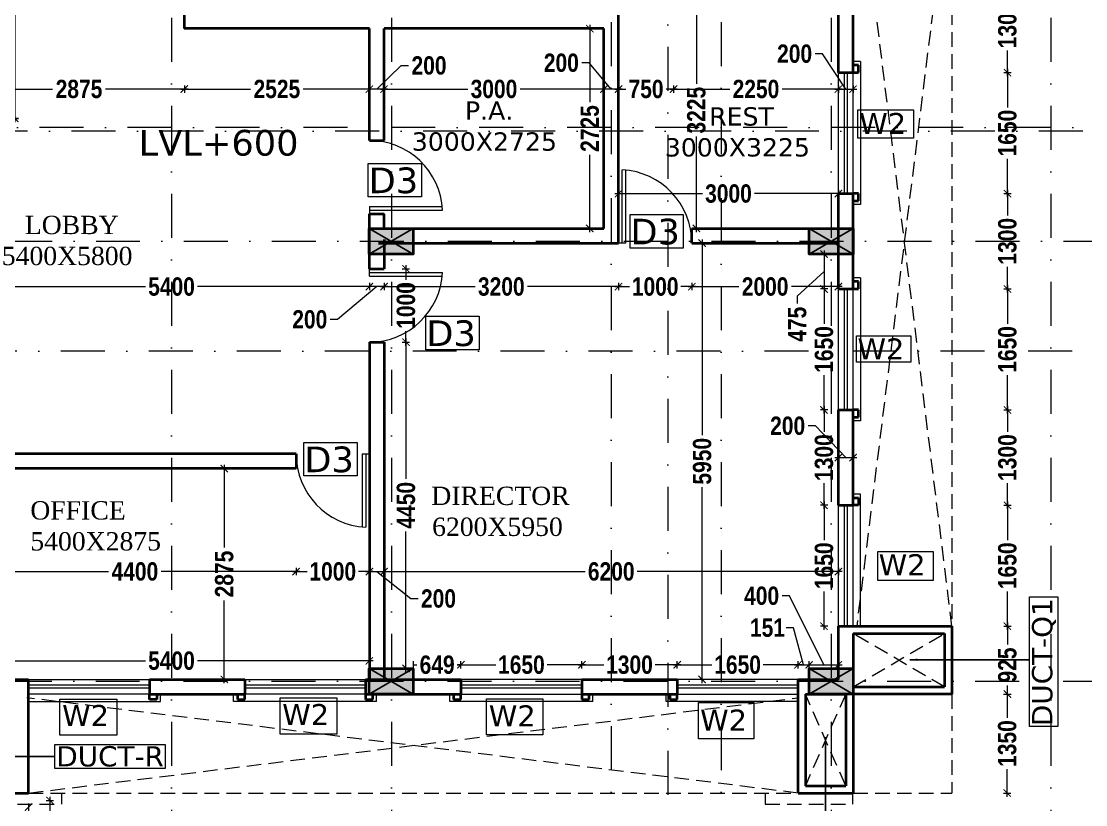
# Model space of a CAD drawing. Header units: millimetres. Extents: x -3092162 to 4513894, y -12317808 to 1849994.
# Drawn here: x -396384 to -381859, y -5885765 to -5875081 of the extents above; entities that cross this region are included whole.
import ezdxf

# ---------------------------------------------------------------- set-up
doc = ezdxf.new("R2010")
doc.units = ezdxf.units.MM
doc.header["$LTSCALE"] = 2
doc.header["$MEASUREMENT"] = 0
doc.header["$PDMODE"] = 34
doc.header["$PDSIZE"] = 500
doc.linetypes.add('DASHDOT', pattern=[1, 0.5, -0.25, 0, -0.25])
doc.linetypes.add('DASHED2', pattern=[0.375, 0.25, -0.125])
for name, color, linetype, lineweight in [('coloumn', 10, 'Continuous', 35), ('D DIM', 250, 'Continuous', 9), ('D3......3', 10, 'Continuous', 5), ('DOOR', 27, 'Continuous', 5), ('DUCT', 37, 'Continuous', 35), ('glass', 5, 'Continuous', 15), ('GRID', 251, 'DASHDOT', 5), ('SILL', 74, 'Continuous', 9), ('TEXT', 7, 'Continuous', 13), ('VENTI', 162, 'Continuous', 5), ('W2', 162, 'Continuous', 5), ('WAll', 250, 'Continuous', 35)]:
    doc.layers.add(name, color=color, linetype=linetype, lineweight=lineweight)
doc.layers.add('DOT', color=7, linetype='DASHED2', lineweight=0, true_color=0x89067c)
doc.layers.add('duct text', color=7, linetype='Continuous', lineweight=5, true_color=0x30182a)
doc.styles.add('door', font='arial.ttf', dxfattribs={"height": 70})
doc.styles.add('INNER DIM', font='ARIALNB.TTF', dxfattribs={"height": 250})
doc.styles.get("Standard").update_dxf_attribs({"font": 'times.ttf', "height": 500})
doc.styles.add('style2', font='verdana.ttf')
doc.dimstyles.new('DOOR', dxfattribs={"dimtxt": 100, "dimasz": 100, "dimexe": 25, "dimexo": 50, "dimgap": 25, "dimtad": 0, "dimtih": 1, "dimtoh": 1, "dimdec": 0, "dimzin": 3, "dimdsep": 46, "dimtxsty": 'door', "dimblk": 'OBLIQUE', "dimcen": 200, "dimclrd": 256, "dimclre": 256, "dimclrt": 256, "dimadec": 0, "dimazin": 0, "dimtfac": 1, "dimtdec": 0, "dimtofl": 0, "dimtmove": 2, "dimatfit": 3, "dimfxl": 300, "dimfxlon": 1, "dimfrac": 1, "dimtolj": 1, "dimtzin": 0, "dimlwd": -1, "dimlwe": -1, "dimarcsym": 0})
doc.dimstyles.new('external final', dxfattribs={"dimscale": 0, "dimtxt": 250, "dimasz": 100, "dimexe": 50, "dimexo": 50, "dimgap": 50, "dimtad": 0, "dimdec": 0, "dimzin": 0, "dimdsep": 46, "dimtxsty": 'INNER DIM', "dimblk": 'ARCHTICK', "dimcen": 100, "dimdle": 50, "dimclrd": 256, "dimclre": 256, "dimclrt": 256, "dimadec": 0, "dimazin": 0, "dimtfac": 1, "dimtdec": 0, "dimtix": 1, "dimtmove": 1, "dimatfit": 3, "dimfxl": 50, "dimfxlon": 1, "dimtolj": 1, "dimtzin": 0, "dimlwd": -1, "dimlwe": -1, "dimarcsym": 1})

# ---------------------------------------------------------------- blocks, each defined once
blk = doc.blocks.new('_Oblique')
at = {"color": 0, "linetype": 'ByBlock', "lineweight": -2}
blk.add_line((-0.5, -0.5), (0.5, 0.5), dxfattribs=at)
blk = doc.blocks.new('_ArchTick')
at = {"color": 0, "linetype": 'ByBlock', "const_width": 0.15}
blk.add_lwpolyline([(-0.5, -0.5), (0.5, 0.5)], dxfattribs=at)
blk = doc.blocks.new('*D378')
at = {"ltscale": 100, "transparency": 16777216}
for p, q in [((-396474, -5872206), (-396474, -5873972)), ((-396774, -5872256), (-396424, -5872256)), ((-396474, -5876456), (-396474, -5874690)), ((-396774, -5876406), (-396424, -5876406))]:
    blk.add_line(p, q, dxfattribs=at)
at = {"layer": 'Defpoints', "color": 0, "lineweight": 50, "ltscale": 100, "transparency": 16777216}
for p in [(-397035, -5872256), (-397035, -5876406), (-396474, -5876406)]:
    blk.add_point(p, dxfattribs=at)
at = {"ltscale": 100, "transparency": 16777216, "xscale": 100, "yscale": 100, "zscale": 100}
for p, rotation in [((-396474, -5872256), 90), ((-396474, -5876406), 270)]:
    blk.add_blockref('_ArchTick', p, dxfattribs=dict(at, rotation=rotation))
at = {"lineweight": 50, "ltscale": 100, "transparency": 16777216, "insert": (-396474, -5874331), "char_height": 250, "attachment_point": 5, "rotation": 90, "style": 'INNER DIM'}
blk.add_mtext('\\A1;4150', dxfattribs=at)

msp = doc.modelspace()

# ---------------------------------------------------------------- hatches: boundary and pattern name
at = {"layer": 'coloumn', "ltscale": 100}
for points in [[(-391034.7, -5877906.2), (-391034.7, -5878256.2), (-391634.7, -5878256.2), (-391634.7, -5877906.2)], [(-385034.7, -5877906.2), (-385034.7, -5878256.2), (-385634.7, -5878256.2), (-385634.7, -5877906.2)], [(-391034.7, -5883906.2), (-391034.7, -5884256.2), (-391634.7, -5884256.2), (-391634.7, -5883906.2)], [(-385034.3, -5883906.2), (-385034.3, -5884256.2), (-385634.3, -5884256.2), (-385634.3, -5883906.2)]]:
    msp.add_hatch(color=256, dxfattribs=at).paths.add_polyline_path(points)

# ---------------------------------------------------------------- linework, layer by layer
at = {"layer": 'coloumn', "lineweight": 25, "ltscale": 100}
for p, q in [((-391634.7, -5878256.2), (-391034.7, -5877906.2)), ((-391634.7, -5877906.2), (-391034.7, -5878256.2)), ((-385634.7, -5878256.2), (-385034.7, -5877906.2)), ((-385634.7, -5877906.2), (-385034.7, -5878256.2)), ((-391634.7, -5884256.2), (-391034.7, -5883906.2)), ((-391634.7, -5883906.2), (-391034.7, -5884256.2)), ((-385634.3, -5884256.2), (-385034.3, -5883906.2)), ((-385634.3, -5883906.2), (-385034.3, -5884256.2))]:
    msp.add_line(p, q, dxfattribs=at)
at = {"layer": 'coloumn', "ltscale": 100}
for points in [[(-391034.7, -5877906.2), (-391034.7, -5878256.2), (-391634.7, -5878256.2), (-391634.7, -5877906.2)], [(-385034.7, -5877906.2), (-385034.7, -5878256.2), (-385634.7, -5878256.2), (-385634.7, -5877906.2)], [(-391034.7, -5883906.2), (-391034.7, -5884256.2), (-391634.7, -5884256.2), (-391634.7, -5883906.2)], [(-385034.3, -5883906.2), (-385034.3, -5884256.2), (-385634.3, -5884256.2), (-385634.3, -5883906.2)]]:
    msp.add_lwpolyline(points, close=True, dxfattribs=at)
at = {"layer": 'D DIM', "ltscale": 100}
for p, q in [((-387171.8, -5874631.2), (-387171.8, -5875934.9)), ((-388575.7, -5875181.2), (-388675.7, -5875181.2)), ((-388625.7, -5875131.2), (-388625.7, -5876183.1)), ((-385453.1, -5875523.9), (-385553.1, -5875523.9)), ((-385133.9, -5876005.5), (-385453.1, -5875523.9)), ((-382927.7, -5875831.2), (-382927.7, -5875481.4)), ((-391533.9, -5876005.5), (-391198.3, -5875684.4)), ((-391198.3, -5875684.4), (-391098.3, -5875684.4)), ((-388636.3, -5875647.3), (-388736.3, -5875647.3)), ((-388333.9, -5876005.5), (-388636.3, -5875647.3)), ((-382977.7, -5875781.2), (-382877.7, -5875781.2)), ((-382977.7, -5875781.2), (-382877.7, -5875781.2)), ((-382927.7, -5875731.2), (-382927.7, -5876256)), ((-394158.9, -5875955.5), (-394158.9, -5876055.5)), ((-394158.9, -5875955.5), (-394158.9, -5876055.5)), ((-391633.9, -5875955.5), (-391633.9, -5876055.5)), ((-391633.9, -5875955.5), (-391633.9, -5876055.5)), ((-391433.9, -5875955.5), (-391433.9, -5876055.5)), ((-391433.9, -5875955.5), (-391433.9, -5876055.5)), ((-388433.9, -5875955.5), (-388433.9, -5876055.5)), ((-388433.9, -5875955.5), (-388433.9, -5876055.5)), ((-388233.9, -5875955.5), (-388233.9, -5876055.5)), ((-388233.9, -5875955.5), (-388233.9, -5876055.5)), ((-387483.9, -5875955.5), (-387483.9, -5876055.5)), ((-387483.9, -5875955.5), (-387483.9, -5876055.5)), ((-385233.9, -5875955.5), (-385233.9, -5876055.5)), ((-385233.9, -5875955.5), (-385233.9, -5876055.5)), ((-385033.9, -5875955.5), (-385033.9, -5876055.5)), ((-397083.9, -5876005.5), (-395957, -5876005.5)), ((-394108.9, -5876005.5), (-395235.8, -5876005.5)), ((-394208.9, -5876005.5), (-393257, -5876005.5)), ((-391583.9, -5876005.5), (-392535.8, -5876005.5)), ((-391383.9, -5876005.5), (-391683.9, -5876005.5)), ((-391483.9, -5876005.5), (-390290.1, -5876005.5)), ((-388383.9, -5876005.5), (-389577.7, -5876005.5)), ((-388183.9, -5876005.5), (-388483.9, -5876005.5)), ((-388283.9, -5876005.5), (-388134.8, -5876005.5)), ((-387433.9, -5876005.5), (-387583, -5876005.5)), ((-387533.9, -5876005.5), (-386716.9, -5876005.5)), ((-385183.9, -5876005.5), (-386000.9, -5876005.5)), ((-385283.9, -5876005.5), (-384983.9, -5876005.5)), ((-387171.8, -5877956.2), (-387171.8, -5876652.5)), ((-388625.7, -5877956.2), (-388625.7, -5876904.3)), ((-382927.7, -5877481.2), (-382927.7, -5876956.4)), ((-388284.3, -5877431.2), (-387090.3, -5877431.2)), ((-388234.3, -5877381.2), (-388234.3, -5877481.2)), ((-385183.9, -5877431.2), (-386377.9, -5877431.2)), ((-385233.9, -5877381.2), (-385233.9, -5877481.2)), ((-382977.7, -5877431.2), (-382877.7, -5877431.2)), ((-382977.7, -5877431.2), (-382877.7, -5877431.2)), ((-382927.7, -5877381.2), (-382927.7, -5877731)), ((-388575.7, -5877906.2), (-388675.7, -5877906.2)), ((-387171.8, -5877906.2), (-387221.8, -5877906.2)), ((-387042.7, -5878106.2), (-387142.7, -5878106.2)), ((-387092.7, -5878056.2), (-387092.7, -5880726)), ((-385379.5, -5878256.2), (-385479.5, -5878256.2)), ((-385429.5, -5878206.2), (-385429.5, -5878781.2)), ((-391134.5, -5878406.2), (-391134.5, -5878606)), ((-382927.7, -5878781.2), (-382927.7, -5878431.4)), ((-391184.5, -5878456.2), (-391084.5, -5878456.2)), ((-385429.5, -5878493.7), (-385795.8, -5878830.5)), ((-397083.9, -5878699.7), (-394689.1, -5878699.7)), ((-391583.9, -5878699.7), (-393978.7, -5878699.7)), ((-391533.9, -5878699.7), (-392068.6, -5879147)), ((-391383.9, -5878699.7), (-391683.9, -5878699.7)), ((-391633.9, -5878649.7), (-391633.9, -5878749.7)), ((-391633.9, -5878649.7), (-391633.9, -5878749.7)), ((-391483.9, -5878699.7), (-390190.1, -5878699.7)), ((-391433.9, -5878649.7), (-391433.9, -5878749.7)), ((-391433.9, -5878649.7), (-391433.9, -5878749.7)), ((-388183.9, -5878699.7), (-389477.7, -5878699.7)), ((-388283.9, -5878699.7), (-388084.1, -5878699.7)), ((-388233.9, -5878649.7), (-388233.9, -5878749.7)), ((-388233.9, -5878649.7), (-388233.9, -5878749.7)), ((-387183.9, -5878699.7), (-387383.7, -5878699.7)), ((-387283.9, -5878699.7), (-386591.9, -5878699.7)), ((-387233.9, -5878649.7), (-387233.9, -5878749.7)), ((-387233.9, -5878649.7), (-387233.9, -5878749.7)), ((-385183.9, -5878699.7), (-385875.9, -5878699.7)), ((-385379.8, -5878731.2), (-385479.8, -5878731.2)), ((-385379.5, -5878731.2), (-385479.5, -5878731.2)), ((-385429.8, -5878681.2), (-385429.8, -5879206)), ((-385233.9, -5878649.7), (-385233.9, -5878749.7)), ((-382977.7, -5878731.2), (-382877.7, -5878731.2)), ((-382977.7, -5878731.2), (-382877.7, -5878731.2)), ((-382927.7, -5878681.2), (-382927.7, -5879206)), ((-385795.8, -5878830.5), (-385795.8, -5878930.5)), ((-392068.6, -5879147), (-392168.6, -5879147)), ((-391134.5, -5879506.2), (-391134.5, -5879306.4)), ((-391184.5, -5879456.2), (-391084.5, -5879456.2)), ((-391184.5, -5879456.2), (-391084.5, -5879456.2)), ((-391134.5, -5879406.2), (-391134.5, -5881322.3)), ((-385429.8, -5880431.2), (-385429.8, -5879906.4)), ((-382927.7, -5880431.2), (-382927.7, -5879906.4)), ((-385429.9, -5880331.2), (-385429.9, -5880681)), ((-382927.7, -5880331.2), (-382927.7, -5880681)), ((-385379.9, -5880381.2), (-385479.9, -5880381.2)), ((-385379.8, -5880381.2), (-385479.8, -5880381.2)), ((-382977.7, -5880381.2), (-382877.7, -5880381.2)), ((-382977.7, -5880381.2), (-382877.7, -5880381.2)), ((-385548.1, -5880598.2), (-385648.1, -5880598.2)), ((-385134.3, -5881031.2), (-385548.1, -5880598.2)), ((-385284.3, -5881031.2), (-384984.3, -5881031.2)), ((-385234.3, -5881031.2), (-385234.3, -5880981.2)), ((-385034.3, -5881031.2), (-385034.3, -5880981.2)), ((-393664.2, -5881181.2), (-393564.2, -5881181.2)), ((-393614.2, -5881131.2), (-393614.2, -5882258.1)), ((-387092.7, -5884106.2), (-387092.7, -5881436.4)), ((-385429.9, -5881731.2), (-385429.9, -5881381.4)), ((-382927.7, -5881731.2), (-382927.7, -5881381.4)), ((-385429.9, -5881631.2), (-385429.9, -5882156)), ((-382927.7, -5881631.2), (-382927.7, -5882156)), ((-385379.9, -5881681.2), (-385479.9, -5881681.2)), ((-385379.9, -5881681.2), (-385479.9, -5881681.2)), ((-382977.7, -5881681.2), (-382877.7, -5881681.2)), ((-382977.7, -5881681.2), (-382877.7, -5881681.2)), ((-391134.5, -5883956.2), (-391134.5, -5882040.1)), ((-397083.9, -5882584.7), (-395192.8, -5882584.7)), ((-392583.9, -5882584.7), (-394475, -5882584.7)), ((-392683.9, -5882584.7), (-392484.1, -5882584.7)), ((-392633.9, -5882534.7), (-392633.9, -5882634.7)), ((-392633.9, -5882534.7), (-392633.9, -5882634.7)), ((-391583.9, -5882584.7), (-391783.7, -5882584.7)), ((-391683.9, -5882584.7), (-391383.9, -5882584.7)), ((-391633.9, -5882534.7), (-391633.9, -5882634.7)), ((-391633.9, -5882534.7), (-391633.9, -5882634.7)), ((-391533.9, -5882584.7), (-391069.2, -5882954.1)), ((-391483.9, -5882584.7), (-388689.4, -5882584.7)), ((-391433.9, -5882534.7), (-391433.9, -5882634.7)), ((-391433.9, -5882534.7), (-391433.9, -5882634.7)), ((-385183.9, -5882584.7), (-387978.4, -5882584.7)), ((-385233.9, -5882534.7), (-385233.9, -5882634.7)), ((-391069.2, -5882954.1), (-390969.2, -5882954.1)), ((-385902.3, -5882916.3), (-386002.3, -5882916.3)), ((-385433.7, -5883856.7), (-385902.3, -5882916.3)), ((-385429.9, -5883381.2), (-385429.9, -5882856.4)), ((-382927.7, -5883381.2), (-382927.7, -5882856.4)), ((-393614.2, -5884106.2), (-393614.2, -5882979.3)), ((-385847.2, -5883352.1), (-385947.2, -5883352.1)), ((-385708.9, -5883856.7), (-385847.2, -5883352.1)), ((-385379.9, -5883331.2), (-385479.9, -5883331.2)), ((-382978.1, -5883331.2), (-382878.1, -5883331.2)), ((-382977.7, -5883331.2), (-382877.7, -5883331.2)), ((-382928.1, -5883281.2), (-382928.1, -5883579.9)), ((-397084.3, -5883801.9), (-394689.5, -5883801.9)), ((-391584.3, -5883801.9), (-393979.2, -5883801.9)), ((-391634.3, -5883751.9), (-391634.3, -5883851.9)), ((-391033.9, -5883906.7), (-391033.9, -5883806.7)), ((-390384.8, -5883906.7), (-390384.8, -5883806.7)), ((-390384.8, -5883906.7), (-390384.8, -5883806.7)), ((-388734.8, -5883906.7), (-388734.8, -5883806.7)), ((-388734.8, -5883906.7), (-388734.8, -5883806.7)), ((-387434.3, -5883906.7), (-387434.3, -5883806.7)), ((-387434.3, -5883906.7), (-387434.3, -5883806.7)), ((-385784.3, -5883906.7), (-385784.3, -5883806.7)), ((-385784.3, -5883906.7), (-385784.3, -5883806.7)), ((-385633.5, -5883906.7), (-385633.5, -5883806.7)), ((-385633.5, -5883906.7), (-385633.5, -5883806.7)), ((-385233.9, -5883856.7), (-385233.9, -5883806.7)), ((-391134.5, -5883906.2), (-391184.5, -5883906.2)), ((-391033.9, -5883856.7), (-390985.6, -5883856.7)), ((-390434.8, -5883856.7), (-389910, -5883856.7)), ((-390384.8, -5883856.7), (-390433.1, -5883856.7)), ((-388684.8, -5883856.7), (-389209.6, -5883856.7)), ((-388784.8, -5883856.7), (-388434.8, -5883856.7)), ((-387384.3, -5883856.7), (-387734.3, -5883856.7)), ((-387484.3, -5883856.7), (-386959.5, -5883856.7)), ((-385734.3, -5883856.7), (-386259.1, -5883856.7)), ((-385834.3, -5883856.7), (-385583.5, -5883856.7)), ((-385683.5, -5883856.7), (-385183.9, -5883856.7)), ((-393664.2, -5884056.2), (-393564.2, -5884056.2)), ((-387042.7, -5884056.2), (-387142.7, -5884056.2)), ((-382979.9, -5884256.2), (-382879.9, -5884256.2)), ((-382978.1, -5884256.2), (-382878.1, -5884256.2)), ((-382929.9, -5884206.2), (-382929.9, -5884581)), ((-382928.1, -5884306.2), (-382928.1, -5884140)), ((-382929.9, -5885656.2), (-382929.9, -5885281.4)), ((-396042.9, -5885706.2), (-395942.9, -5885706.2)), ((-395992.9, -5885656.2), (-395992.9, -5885878.8)), ((-382979.9, -5885606.2), (-382879.9, -5885606.2)), ((-396284.8, -5885746.5), (-396284.8, -5885846.5))]:
    msp.add_line(p, q, dxfattribs=at)
at = {"layer": 'D3......3'}
for p, q in [((-391648.9, -5877018.7), (-390924.3, -5877018.7)), ((-391648.9, -5877475.3), (-391648.9, -5877018.7)), ((-390924.3, -5877018.7), (-390924.3, -5877475.3)), ((-390924.3, -5877475.3), (-391648.9, -5877475.3)), ((-388076.9, -5877717.4), (-387352.2, -5877717.4)), ((-388076.9, -5878174), (-388076.9, -5877717.4)), ((-387352.2, -5877717.4), (-387352.2, -5878174)), ((-387352.2, -5878174), (-388076.9, -5878174)), ((-390861.9, -5879103.2), (-390137.3, -5879103.2)), ((-390861.9, -5879559.9), (-390861.9, -5879103.2)), ((-390137.3, -5879103.2), (-390137.3, -5879559.9)), ((-390137.3, -5879559.9), (-390861.9, -5879559.9)), ((-392526.5, -5880824.2), (-391801.8, -5880824.2)), ((-392526.5, -5881280.9), (-392526.5, -5880824.2)), ((-391801.8, -5880824.2), (-391801.8, -5881280.9)), ((-391801.8, -5881280.9), (-392526.5, -5881280.9))]:
    msp.add_line(p, q, dxfattribs=at)
at = {"layer": 'DOOR', "ltscale": 100}
for p, q in [((-388184.3, -5878106.2), (-388184.3, -5877107.4)), ((-388134.3, -5878106.2), (-388134.3, -5877111.2)), ((-391634.3, -5877606.2), (-390639.3, -5877606.2)), ((-391634.3, -5877606.2), (-391634.3, -5877706.2)), ((-391634.3, -5877656.2), (-390635.6, -5877656.2)), ((-388134.3, -5878106.2), (-388234.3, -5878106.2)), ((-391634.3, -5878556.2), (-391634.3, -5878456.2)), ((-391634.3, -5878506.2), (-390635.6, -5878506.2)), ((-391634.3, -5878556.2), (-390639.3, -5878556.2)), ((-391734.3, -5880981.2), (-391734.3, -5881976.2)), ((-391734.3, -5880981.2), (-391634.3, -5880981.2)), ((-391684.3, -5880981.2), (-391684.3, -5881979.9))]:
    msp.add_line(p, q, dxfattribs=at)
for centre, start, end in [((-391634.3, -5877706.2), 2.86598, 90), ((-388234.3, -5878106.2), 0, 87.13402), ((-391634.3, -5878456.2), 270, 357.13402), ((-391634.3, -5880981.2), 180, 267.13402)]:
    msp.add_arc(centre, 1000, start, end, dxfattribs=at)
at = {"layer": 'DOT', "ltscale": 400}
for p, q in [((-383684.3, -5883331.2), (-384984.3, -5872831.2)), ((-383684.3, -5872831.2), (-384984.3, -5883331.2)), ((-383684.3, -5872831.2), (-383684.3, -5883331.2)), ((-383784.3, -5884156.2), (-385034.3, -5883431.2)), ((-385034.3, -5884156.2), (-383784.3, -5883431.2)), ((-385134.3, -5885506.2), (-385684.3, -5884256.2)), ((-385134.3, -5884256.2), (-385684.3, -5885506.2)), ((-383684.3, -5884256.2), (-383684.3, -5885606.2)), ((-385784.3, -5885606.2), (-396308.4, -5884306.2)), ((-396284.8, -5885606.2), (-385784.3, -5884306.2)), ((-396284.8, -5885606.2), (-385784.3, -5885606.2)), ((-395835.8, -5885606.2), (-395835.8, -5885756.2)), ((-386235.3, -5885606.2), (-386235.3, -5885756.2)), ((-385035.5, -5885756.2), (-385035.5, -5885606.2)), ((-385034.3, -5885606.2), (-383684.3, -5885606.2)), ((-397035.5, -5885756.2), (-395835.8, -5885756.2)), ((-386235.3, -5885756.2), (-385035.5, -5885756.2))]:
    msp.add_line(p, q, dxfattribs=at)
at = {"layer": 'DUCT', "ltscale": 100}
for p, q in [((-385034.3, -5875781.2), (-385034.3, -5874481.2)), ((-385234.3, -5875781.2), (-385234.3, -5874681.2)), ((-384959.3, -5875681.2), (-385034.3, -5875681.2)), ((-384959.3, -5875781.2), (-384959.3, -5875681.2)), ((-385234.3, -5875781.2), (-385034.3, -5875781.2)), ((-385034.3, -5875781.2), (-384959.3, -5875781.2)), ((-385234.3, -5878731.2), (-385234.3, -5877431.2)), ((-385234.3, -5877431.2), (-385034.3, -5877431.2)), ((-385034.3, -5878731.2), (-385034.3, -5877431.2)), ((-384959.3, -5877431.5), (-385034.3, -5877431.5)), ((-384959.3, -5877531.5), (-384959.3, -5877431.5)), ((-385034.3, -5877531.5), (-384959.3, -5877531.5)), ((-385234.3, -5878731.2), (-385034.3, -5878731.2)), ((-384959.3, -5878631.5), (-385034.3, -5878631.5)), ((-385034.3, -5878731.5), (-384959.3, -5878731.5)), ((-384959.3, -5878731.5), (-384959.3, -5878631.5)), ((-385234.3, -5881681.2), (-385234.3, -5880381.2)), ((-385234.3, -5880381.2), (-385034.3, -5880381.2)), ((-385034.3, -5881681.2), (-385034.3, -5880381.2)), ((-384959.3, -5880381.7), (-385034.3, -5880381.7)), ((-385034.3, -5880481.7), (-384959.3, -5880481.7)), ((-384959.3, -5880481.7), (-384959.3, -5880381.7)), ((-385034.3, -5881580.8), (-384959.3, -5881580.8)), ((-384959.3, -5881580.8), (-384959.3, -5881681.2)), ((-385234.3, -5881681.2), (-385034.3, -5881681.2)), ((-384959.3, -5881681.2), (-385034.3, -5881681.2)), ((-385234.3, -5883331.2), (-383684.3, -5883331.2)), ((-385234.3, -5884056.2), (-385234.3, -5883331.2)), ((-383684.3, -5883331.2), (-383684.3, -5884256.2)), ((-385034.3, -5883431.2), (-383784.3, -5883431.2)), ((-385034.3, -5883431.2), (-385034.3, -5884156.2)), ((-383784.3, -5883431.2), (-383784.3, -5884156.2)), ((-397234.3, -5884056.2), (-396284.8, -5884056.2)), ((-396284.8, -5885606.2), (-396284.8, -5884056.2)), ((-394634.8, -5884056.2), (-394634.8, -5884256.2)), ((-394634.8, -5884056.2), (-393334.8, -5884056.2)), ((-393334.8, -5884056.2), (-393334.8, -5884256.2)), ((-391684.8, -5884056.2), (-391684.8, -5884256.2)), ((-391684.8, -5884056.2), (-390384.8, -5884056.2)), ((-390384.8, -5884056.2), (-390384.8, -5884256.2)), ((-388734.8, -5884056.2), (-387434.3, -5884056.2)), ((-388734.8, -5884056.2), (-388734.8, -5884256.2)), ((-387434.3, -5884056.2), (-387434.3, -5884256.2)), ((-385784.3, -5885606.2), (-385784.3, -5884056.2)), ((-385784.3, -5884056.2), (-385234.3, -5884056.2)), ((-394635.4, -5884331.2), (-394635.4, -5884256.2)), ((-394634.8, -5884256.2), (-393334.8, -5884256.2)), ((-394535, -5884256.2), (-394535, -5884331.2)), ((-393434.8, -5884256.2), (-393434.8, -5884331.2)), ((-393334.8, -5884331.2), (-393334.8, -5884256.2)), ((-391684.8, -5884256.2), (-390384.8, -5884256.2)), ((-391684.8, -5884256.2), (-391684.8, -5884331.2)), ((-391584.8, -5884331.2), (-391584.8, -5884256.2)), ((-390486, -5884256.2), (-390486, -5884331.2)), ((-390386, -5884331.2), (-390386, -5884256.2)), ((-388735.6, -5884256.2), (-388735.6, -5884331.2)), ((-388734.8, -5884256.2), (-387434.3, -5884256.2)), ((-388635.6, -5884331.2), (-388635.6, -5884256.2)), ((-387536, -5884256.2), (-387536, -5884331.2)), ((-387435.6, -5884331.2), (-387435.6, -5884256.2)), ((-385684.3, -5884256.2), (-385684.3, -5885506.2)), ((-385684.3, -5884256.2), (-385134.3, -5884256.2)), ((-385134.3, -5884256.2), (-385134.3, -5885506.2)), ((-385034.3, -5884156.2), (-383784.3, -5884156.2)), ((-385034.3, -5884256.2), (-385034.3, -5885606.2)), ((-383684.3, -5884256.2), (-385034.3, -5884256.2)), ((-394535, -5884331.2), (-394635.4, -5884331.2)), ((-393434.8, -5884331.2), (-393334.8, -5884331.2)), ((-391684.8, -5884331.2), (-391584.8, -5884331.2)), ((-390486, -5884331.2), (-390386, -5884331.2)), ((-388735.6, -5884331.2), (-388635.6, -5884331.2)), ((-387536, -5884331.2), (-387435.6, -5884331.2)), ((-385684.3, -5885506.2), (-385134.3, -5885506.2)), ((-397033.9, -5885606.2), (-396284.8, -5885606.2)), ((-385784.3, -5885606.2), (-385034.3, -5885606.2))]:
    msp.add_line(p, q, dxfattribs=at)
at = {"layer": 'duct text', "ltscale": 0.1}
for points in [[(-382625.6, -5884700.1), (-382625.6, -5882930.3), (-382239.5, -5882930.3), (-382239.5, -5884700.1)], [(-395927.7, -5884942.8), (-394419.3, -5884942.8), (-394419.3, -5885271.9), (-395927.7, -5885271.9)]]:
    msp.add_lwpolyline(points, close=True, dxfattribs=at)
at = {"layer": 'glass', "ltscale": 100}
for p, q in [((-385154.3, -5875781.2), (-385154.3, -5877431.2)), ((-385114.3, -5875781.2), (-385114.3, -5877431.2)), ((-385154.3, -5878731.2), (-385154.3, -5880381.2)), ((-385114.3, -5878731.2), (-385114.3, -5880381.2)), ((-385154.3, -5881681.2), (-385154.3, -5883331.2)), ((-385114.3, -5881681.2), (-385114.3, -5883331.2)), ((-394634.8, -5884136.2), (-396284.8, -5884136.2)), ((-394634.8, -5884176.2), (-396284.8, -5884176.2)), ((-391684.8, -5884136.2), (-393334.8, -5884136.2)), ((-391684.8, -5884176.2), (-393334.8, -5884176.2)), ((-388734.8, -5884136.2), (-390384.8, -5884136.2)), ((-388734.8, -5884176.2), (-390384.8, -5884176.2)), ((-385784.3, -5884136.2), (-387434.3, -5884136.2)), ((-385784.3, -5884176.2), (-387434.3, -5884176.2))]:
    msp.add_line(p, q, dxfattribs=at)
at = {"layer": 'GRID', "color": 5, "ltscale": 600}
for p, q in [((-387559.7, -5805825.2), (-387559.7, -5894627.3)), ((-388334.3, -5806685.7), (-388334.3, -5893769.1)), ((-386834.7, -5806686.7), (-386834.7, -5893768.1)), ((-394334.3, -5807829.3), (-394334.3, -5892623.2)), ((-391334.3, -5807829.3), (-391334.3, -5892623.2)), ((-385334.3, -5807829.3), (-385334.3, -5892623.2)), ((-382334.3, -5807829.3), (-382334.3, -5892623.2))]:
    msp.add_line(p, q, dxfattribs=at)
at = {"layer": 'GRID', "color": 6, "ltscale": 600}
for p, q in [((-367932.2, -5876530.5), (-458429, -5876530.5)), ((-365097.3, -5876581.2), (-461068.5, -5876581.2)), ((-462570, -5878081.2), (-364939.6, -5878081.2)), ((-366441.1, -5879581.2), (-461068.5, -5879581.2)), ((-460174.2, -5884081.2), (-367334.7, -5884081.2))]:
    msp.add_line(p, q, dxfattribs=at)
at = {"layer": 'SILL', "ltscale": 100}
for p, q in [((-384934.3, -5875631.2), (-385034.3, -5875631.2)), ((-384934.3, -5875631.2), (-384934.3, -5877581.1)), ((-385234.3, -5877431.2), (-385234.3, -5875781.2)), ((-385034.3, -5877431.2), (-385034.3, -5875781.2)), ((-384934.3, -5877581.1), (-385034.3, -5877581.1)), ((-384934.3, -5878581.5), (-385034.3, -5878581.5)), ((-384934.3, -5878581.5), (-384934.3, -5880531.4)), ((-385234.3, -5880381.2), (-385234.3, -5878731.2)), ((-385034.3, -5880381.2), (-385034.3, -5878731.2)), ((-384934.3, -5880531.4), (-385034.3, -5880531.4)), ((-384934.3, -5881530.8), (-385034.3, -5881530.8)), ((-384934.3, -5883331.2), (-384934.3, -5881530.8)), ((-385234.3, -5883331.2), (-385234.3, -5881681.2)), ((-385034.3, -5883331.2), (-385034.3, -5881681.2)), ((-396284.8, -5884056.2), (-393334.8, -5884056.2)), ((-393334.8, -5884056.2), (-391684.8, -5884056.2)), ((-388734.8, -5884056.2), (-390384.8, -5884056.2)), ((-385784.3, -5884056.2), (-387434.3, -5884056.2)), ((-394634.8, -5884256.2), (-396284.8, -5884256.2)), ((-394485, -5884356.2), (-394485, -5884256.2)), ((-393486, -5884356.2), (-393486, -5884256.2)), ((-391684.8, -5884256.2), (-393334.8, -5884256.2)), ((-391536, -5884356.2), (-391536, -5884256.2)), ((-390535.6, -5884356.2), (-390535.6, -5884256.2)), ((-390384.8, -5884256.2), (-388734.8, -5884256.2)), ((-388585.6, -5884356.2), (-388585.6, -5884256.2)), ((-387586, -5884356.2), (-387586, -5884256.2)), ((-387434.3, -5884256.2), (-385784.3, -5884256.2)), ((-396285, -5884356.2), (-394485, -5884356.2)), ((-391536, -5884356.2), (-393486, -5884356.2)), ((-388585.6, -5884356.2), (-390535.6, -5884356.2)), ((-385786, -5884356.2), (-387586, -5884356.2))]:
    msp.add_line(p, q, dxfattribs=at)
at = {"layer": 'VENTI', "ltscale": 100}
for p, q in [((-384968.8, -5876290.5), (-384208.8, -5876290.5)), ((-384968.8, -5876675.8), (-384968.8, -5876290.5)), ((-384208.8, -5876290.5), (-384208.8, -5876675.8)), ((-384208.8, -5876675.8), (-384968.8, -5876675.8)), ((-384986.6, -5879371.1), (-384246.3, -5879371.1)), ((-384986.6, -5879729), (-384986.6, -5879371.1)), ((-384246.3, -5879371.1), (-384246.3, -5879729)), ((-384246.3, -5879729), (-384986.6, -5879729)), ((-384696.5, -5882310.1), (-383940.2, -5882310.1)), ((-384696.5, -5882709), (-384696.5, -5882310.1)), ((-383940.2, -5882310.1), (-383940.2, -5882709)), ((-383940.2, -5882709), (-384696.5, -5882709))]:
    msp.add_line(p, q, dxfattribs=at)
at = {"layer": 'W2', "lineweight": 15, "ltscale": 0.1}
for p, q in [((-395858.9, -5884324.1), (-395079.7, -5884324.1)), ((-395858.9, -5884818.1), (-395858.9, -5884324.1)), ((-395079.7, -5884324.1), (-395079.7, -5884818.1)), ((-392853.7, -5884308.1), (-392080.2, -5884308.1)), ((-392853.7, -5884802.2), (-392853.7, -5884308.1)), ((-392080.2, -5884308.1), (-392080.2, -5884802.2)), ((-390034.2, -5884319.5), (-389266.3, -5884319.5)), ((-390034.2, -5884813.6), (-390034.2, -5884319.5)), ((-389266.3, -5884319.5), (-389266.3, -5884813.6)), ((-387145.2, -5884372.2), (-386388.5, -5884372.2)), ((-387145.2, -5884866.2), (-387145.2, -5884372.2)), ((-386388.5, -5884372.2), (-386388.5, -5884866.2)), ((-395079.7, -5884818.1), (-395858.9, -5884818.1)), ((-392080.2, -5884802.2), (-392853.7, -5884802.2)), ((-389266.3, -5884813.6), (-390034.2, -5884813.6)), ((-386388.5, -5884866.2), (-387145.2, -5884866.2))]:
    msp.add_line(p, q, dxfattribs=at)
at = {"layer": 'WAll', "ltscale": 100}
for p, q in [((-388234.3, -5878106.2), (-388234.3, -5872106.2)), ((-394159.3, -5874981.2), (-394159.3, -5875181.2)), ((-391634.3, -5875181.2), (-394159.3, -5875181.2)), ((-391634.3, -5876706.2), (-391634.3, -5875181.2)), ((-388434.3, -5875181.2), (-391434.3, -5875181.2)), ((-391434.3, -5876706.2), (-391434.3, -5875181.2)), ((-388434.3, -5877906.2), (-388434.3, -5875181.2)), ((-391634.3, -5876706.2), (-391434.3, -5876706.2)), ((-391634.3, -5878456.2), (-391634.3, -5877706.2)), ((-391634.3, -5877706.2), (-391434.3, -5877706.2)), ((-391434.3, -5877906.2), (-391434.3, -5877706.2)), ((-391509.3, -5877906.2), (-388434.3, -5877906.2)), ((-387234.3, -5877906.2), (-385234.3, -5877906.2)), ((-387234.3, -5878106.2), (-387234.3, -5877906.2)), ((-391509.3, -5878106.2), (-388234.3, -5878106.2)), ((-391434.3, -5878056.2), (-391434.3, -5878456.2)), ((-387234.3, -5878106.2), (-385234.3, -5878106.2)), ((-391634.3, -5878456.2), (-391434.3, -5878456.2)), ((-391634.3, -5879456.2), (-391634.3, -5884056.2)), ((-391634.3, -5879456.2), (-391434.3, -5879456.2)), ((-391434.3, -5879456.2), (-391434.3, -5884056.2)), ((-392634.3, -5880981.2), (-397034.3, -5880981.2)), ((-392634.3, -5880981.2), (-392634.3, -5881181.2)), ((-392634.3, -5881181.2), (-397034.3, -5881181.2))]:
    msp.add_line(p, q, dxfattribs=at)

# ---------------------------------------------------------------- block references
at = {"layer": 'D DIM', "ltscale": 100, "xscale": 100, "yscale": 100, "zscale": 100}
for p, rotation in [((-388625.7, -5875181.2), 90), ((-382927.7, -5875781.2), 90), ((-382927.7, -5875781.2), 270), ((-394158.9, -5876005.5), 180), ((-391633.9, -5876005.5), 180), ((-391433.9, -5876005.5), 180), ((-388433.9, -5876005.5), 180), ((-388233.9, -5876005.5), 180), ((-387483.9, -5876005.5), 180), ((-385233.9, -5876005.5), 180), ((-388234.3, -5877431.2), 180), ((-382927.7, -5877431.2), 90), ((-382927.7, -5877431.2), 270), ((-388625.7, -5877906.2), 270), ((-387171.8, -5877906.2), 270), ((-387092.7, -5878106.2), 90), ((-385429.5, -5878256.2), 90), ((-391134.5, -5878456.2), 90), ((-391633.9, -5878699.7), 180), ((-391433.9, -5878699.7), 180), ((-388233.9, -5878699.7), 180), ((-387233.9, -5878699.7), 180), ((-385429.8, -5878731.2), 90), ((-385429.5, -5878731.2), 270), ((-382927.7, -5878731.2), 90), ((-382927.7, -5878731.2), 270), ((-391134.5, -5879456.2), 90), ((-391134.5, -5879456.2), 270), ((-385429.9, -5880381.2), 90), ((-385429.8, -5880381.2), 270), ((-382927.7, -5880381.2), 90), ((-382927.7, -5880381.2), 270), ((-385234.3, -5881031.2), 180), ((-393614.2, -5881181.2), 90), ((-385429.9, -5881681.2), 90), ((-385429.9, -5881681.2), 270), ((-382927.7, -5881681.2), 90), ((-382927.7, -5881681.2), 270), ((-392633.9, -5882584.7), 180), ((-391633.9, -5882584.7), 180), ((-391433.9, -5882584.7), 180), ((-385429.9, -5883331.2), 270), ((-382928.1, -5883331.2), 90), ((-382927.7, -5883331.2), 270), ((-390384.8, -5883856.7), 180), ((-388734.8, -5883856.7), 180), ((-387434.3, -5883856.7), 180), ((-385784.3, -5883856.7), 180), ((-385633.5, -5883856.7), 180), ((-391134.5, -5883906.2), 270), ((-393614.2, -5884056.2), 270), ((-387092.7, -5884056.2), 270), ((-382929.9, -5884256.2), 90), ((-382928.1, -5884256.2), 270), ((-382929.9, -5885606.2), 270), ((-395992.9, -5885706.2), 90)]:
    msp.add_blockref('_ArchTick', p, dxfattribs=dict(at, rotation=rotation))
for p in [(-394158.9, -5876005.5), (-391633.9, -5876005.5), (-391433.9, -5876005.5), (-388433.9, -5876005.5), (-388233.9, -5876005.5), (-387483.9, -5876005.5), (-385233.9, -5876005.5), (-385033.9, -5876005.5), (-385233.9, -5877431.2), (-391633.9, -5878699.7), (-391433.9, -5878699.7), (-388233.9, -5878699.7), (-387233.9, -5878699.7), (-385233.9, -5878699.7), (-385034.3, -5881031.2), (-392633.9, -5882584.7), (-391633.9, -5882584.7), (-391433.9, -5882584.7), (-385233.9, -5882584.7), (-391634.3, -5883801.9), (-388734.8, -5883856.7), (-387434.3, -5883856.7), (-385784.3, -5883856.7), (-385633.5, -5883856.7), (-385233.9, -5883856.7), (-396284.8, -5885796.5)]:
    msp.add_blockref('_ArchTick', p, dxfattribs=at)

# ---------------------------------------------------------------- texts
at = {"layer": 'D DIM', "ltscale": 100, "char_height": 250, "attachment_point": 5, "rotation": 90, "style": 'INNER DIM'}
for s, insert in [('\\A1;1300', (-382927.7, -5875131.2)), ('\\A1;3225', (-387171.8, -5876293.7)), ('\\A1;2725', (-388625.7, -5876543.7)), ('\\A1;1650', (-382927.7, -5876606.2)), ('\\A1;1300', (-382927.7, -5878081.2)), ('\\A1;1000', (-391134.5, -5878956.2)), ('\\A1;475', (-385795.8, -5879212.5)), ('\\A1;1650', (-385429.8, -5879556.2)), ('\\A1;1650', (-382927.7, -5879556.2)), ('\\A1;5950', (-387092.7, -5881081.2)), ('\\A1;1300', (-385429.9, -5881031.2)), ('\\A1;1300', (-382927.7, -5881031.2)), ('\\A1;4450', (-391134.5, -5881681.2)), ('\\A1;1650', (-385429.9, -5882506.2)), ('\\A1;1650', (-382927.7, -5882506.2)), ('\\A1;2875', (-393614.2, -5882618.7)), ('\\A1;925', (-382928.1, -5883860)), ('\\A1;1350', (-382929.9, -5884931.2))]:
    msp.add_mtext(s, dxfattribs=dict(at, insert=insert))
at = {"layer": 'D DIM', "ltscale": 100, "char_height": 250, "attachment_point": 5, "style": 'INNER DIM'}
for s, insert in [('\\A1;200', (-385831.5, -5875523.9)), ('\\A1;200', (-389014.6, -5875647.3)), ('\\A1;200', (-390819.9, -5875684.4)), ('\\A1;2875', (-395596.4, -5876005.5)), ('\\A1;2525', (-392896.4, -5876005.5)), ('\\A1;3000', (-389933.9, -5876005.5)), ('\\A1;750', (-387858.9, -5876005.5)), ('\\A1;2250', (-386358.9, -5876005.5)), ('\\A1;3000', (-386734.1, -5877431.2)), ('\\A1;5400', (-394333.9, -5878699.7)), ('\\A1;3200', (-389833.9, -5878699.7)), ('\\A1;1000', (-387733.9, -5878699.7)), ('\\A1;2000', (-386233.9, -5878699.7)), ('\\A1;200', (-392447, -5879147)), ('\\A1;200', (-385926.4, -5880598.2)), ('\\A1;4400', (-394833.9, -5882584.7)), ('\\A1;1000', (-392133.9, -5882584.7)), ('\\A1;6200', (-388333.9, -5882584.7)), ('\\A1;400', (-386281.6, -5882916.3)), ('\\A1;200', (-390690.9, -5882954.1)), ('\\A1;151', (-386201.5, -5883352.1)), ('\\A1;5400', (-394334.3, -5883801.9)), ('\\A1;649', (-390709.4, -5883856.7)), ('\\A1;1650', (-389559.8, -5883856.7)), ('\\A1;1300', (-388084.6, -5883856.7)), ('\\A1;1650', (-386609.3, -5883856.7))]:
    msp.add_mtext(s, dxfattribs=dict(at, insert=insert))
at = {"layer": 'D3......3', "style": 'style2'}
for p in [(-391643.7, -5877425), (-388071.6, -5878123.7), (-390856.7, -5879509.6), (-392521.2, -5881230.5)]:
    msp.add_text('D3', height=350, dxfattribs=at).set_placement(p)
at = {"layer": 'duct text', "ltscale": 0.1, "insert": (-382429.1, -5883821.3), "char_height": 276.639, "width": 1547.237, "attachment_point": 5, "rotation": 90, "style": 'style2'}
msp.add_mtext('\\pt3043;DUCT-Q1', dxfattribs=at)
at = {"layer": 'duct text', "ltscale": 0.1, "insert": (-395172.1, -5885107.5), "char_height": 276.639, "width": 1547.237, "attachment_point": 5, "style": 'style2'}
msp.add_mtext('\\pt3043;DUCT-R', dxfattribs=at)
at = {"layer": 'TEXT', "style": 'style2'}
for s, height, p in [('P.A.', 250, (-390329.5, -5876423.5)), ('REST', 250, (-386996.7, -5876503)), ('LVL+600', 350, (-394782.9, -5876912.5)), ('3000X2725', 250, (-391054.9, -5876845.4)), ('3000X3225', 250, (-387602.6, -5876924.9))]:
    msp.add_text(s, height=height, dxfattribs=at).set_placement(p)
at = {"layer": 'TEXT', "lineweight": 50}
for s, p in [('   LOBBY', (-396618.8, -5877983.5)), ('5400X5800', (-396650.2, -5878405.9)), ('DIRECTOR', (-390788.6, -5881677.6)), (' OFFICE', (-396354.9, -5881875.6)), ('6200X5950', (-390778, -5882099.5)), (' 5400X2875', (-396354.9, -5882298))]:
    msp.add_text(s, height=250, dxfattribs=at).set_placement(p)
at = {"layer": 'W2', "lineweight": 50, "style": 'style2'}
for p in [(-384949.5, -5876618.7), (-384973.7, -5879693.3), (-384684.6, -5882635.7), (-395826.9, -5884691.5), (-392823.4, -5884679.7), (-390004.5, -5884696.6), (-387120.9, -5884754.3)]:
    msp.add_text('W2', height=287, dxfattribs=at).set_placement(p)

# ---------------------------------------------------------------- dimensions: what is measured, and where the dimension line sits
at = {"color": 3, "lineweight": 50, "ltscale": 100}
dim = msp.add_linear_dim(base=(-396473.6, -5876406.2), p1=(-397034.7, -5872256.2), p2=(-397034.7, -5876406.2), angle=90, dimstyle='external final', override={"dimscale": 1, "dimfxl": 300}, dxfattribs=at)
dim.commit()
dim.dimension.update_dxf_attribs({"geometry": '*D378', "text_midpoint": (-396473.6, -5874331.2)})

# ---------------------------------------------------------------- leaders
at = {"layer": 'duct text', "ltscale": 0.1}
for points in [[(-384257.3, -5883788), (-382624.6, -5883788), (-384257.3, -5883788)], [(-385409.3, -5884842), (-385409.3, -5886474.8), (-385409.3, -5884842)], [(-396744.1, -5885107.3), (-395927.7, -5885107.3), (-396744.1, -5885107.3)]]:
    msp.add_leader(points, dimstyle='DOOR', dxfattribs=at)

doc.saveas('drawing.dxf')
